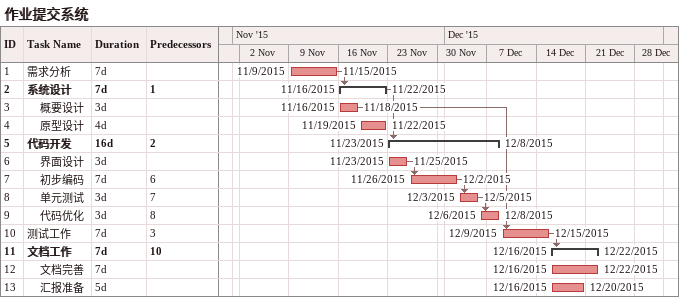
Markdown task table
作业提交系统

| ID | Level | Task | Duration | Start | Finish | Predecessors |
|---|---|---|---|---|---|---|
| 1 | 1 | 需求分析 | 7d | 2015-11-09 | 2015-11-15 |  |
| 2 | 1 | **系统设计** | 7d | 2015-11-16 | 2015-11-22 | 1 |
| 3 | 2 | 概要设计 | 3d | 2015-11-16 | 2015-11-18 |  |
| 4 | 2 | 原型设计 | 4d | 2015-11-19 | 2015-11-22 |  |
| 5 | 1 | **代码开发** | 16d | 2015-11-23 | 2015-12-08 | 2 |
| 6 | 2 | 界面设计 | 3d | 2015-11-23 | 2015-11-25 |  |
| 7 | 2 | 初步编码 | 7d | 2015-11-26 | 2015-12-02 | 6 |
| 8 | 2 | 单元测试 | 3d | 2015-12-03 | 2015-12-05 | 7 |
| 9 | 2 | 代码优化 | 3d | 2015-12-06 | 2015-12-08 | 8 |
| 10 | 1 | 测试工作 | 7d | 2015-12-09 | 2015-12-15 | 3 |
| 11 | 1 | **文档工作** | 7d | 2015-12-16 | 2015-12-22 | 10 |
| 12 | 2 | 文档完善 | 7d | 2015-12-16 | 2015-12-22 |  |
| 13 | 2 | 汇报准备 | 5d | 2015-12-16 | 2015-12-20 |  |
